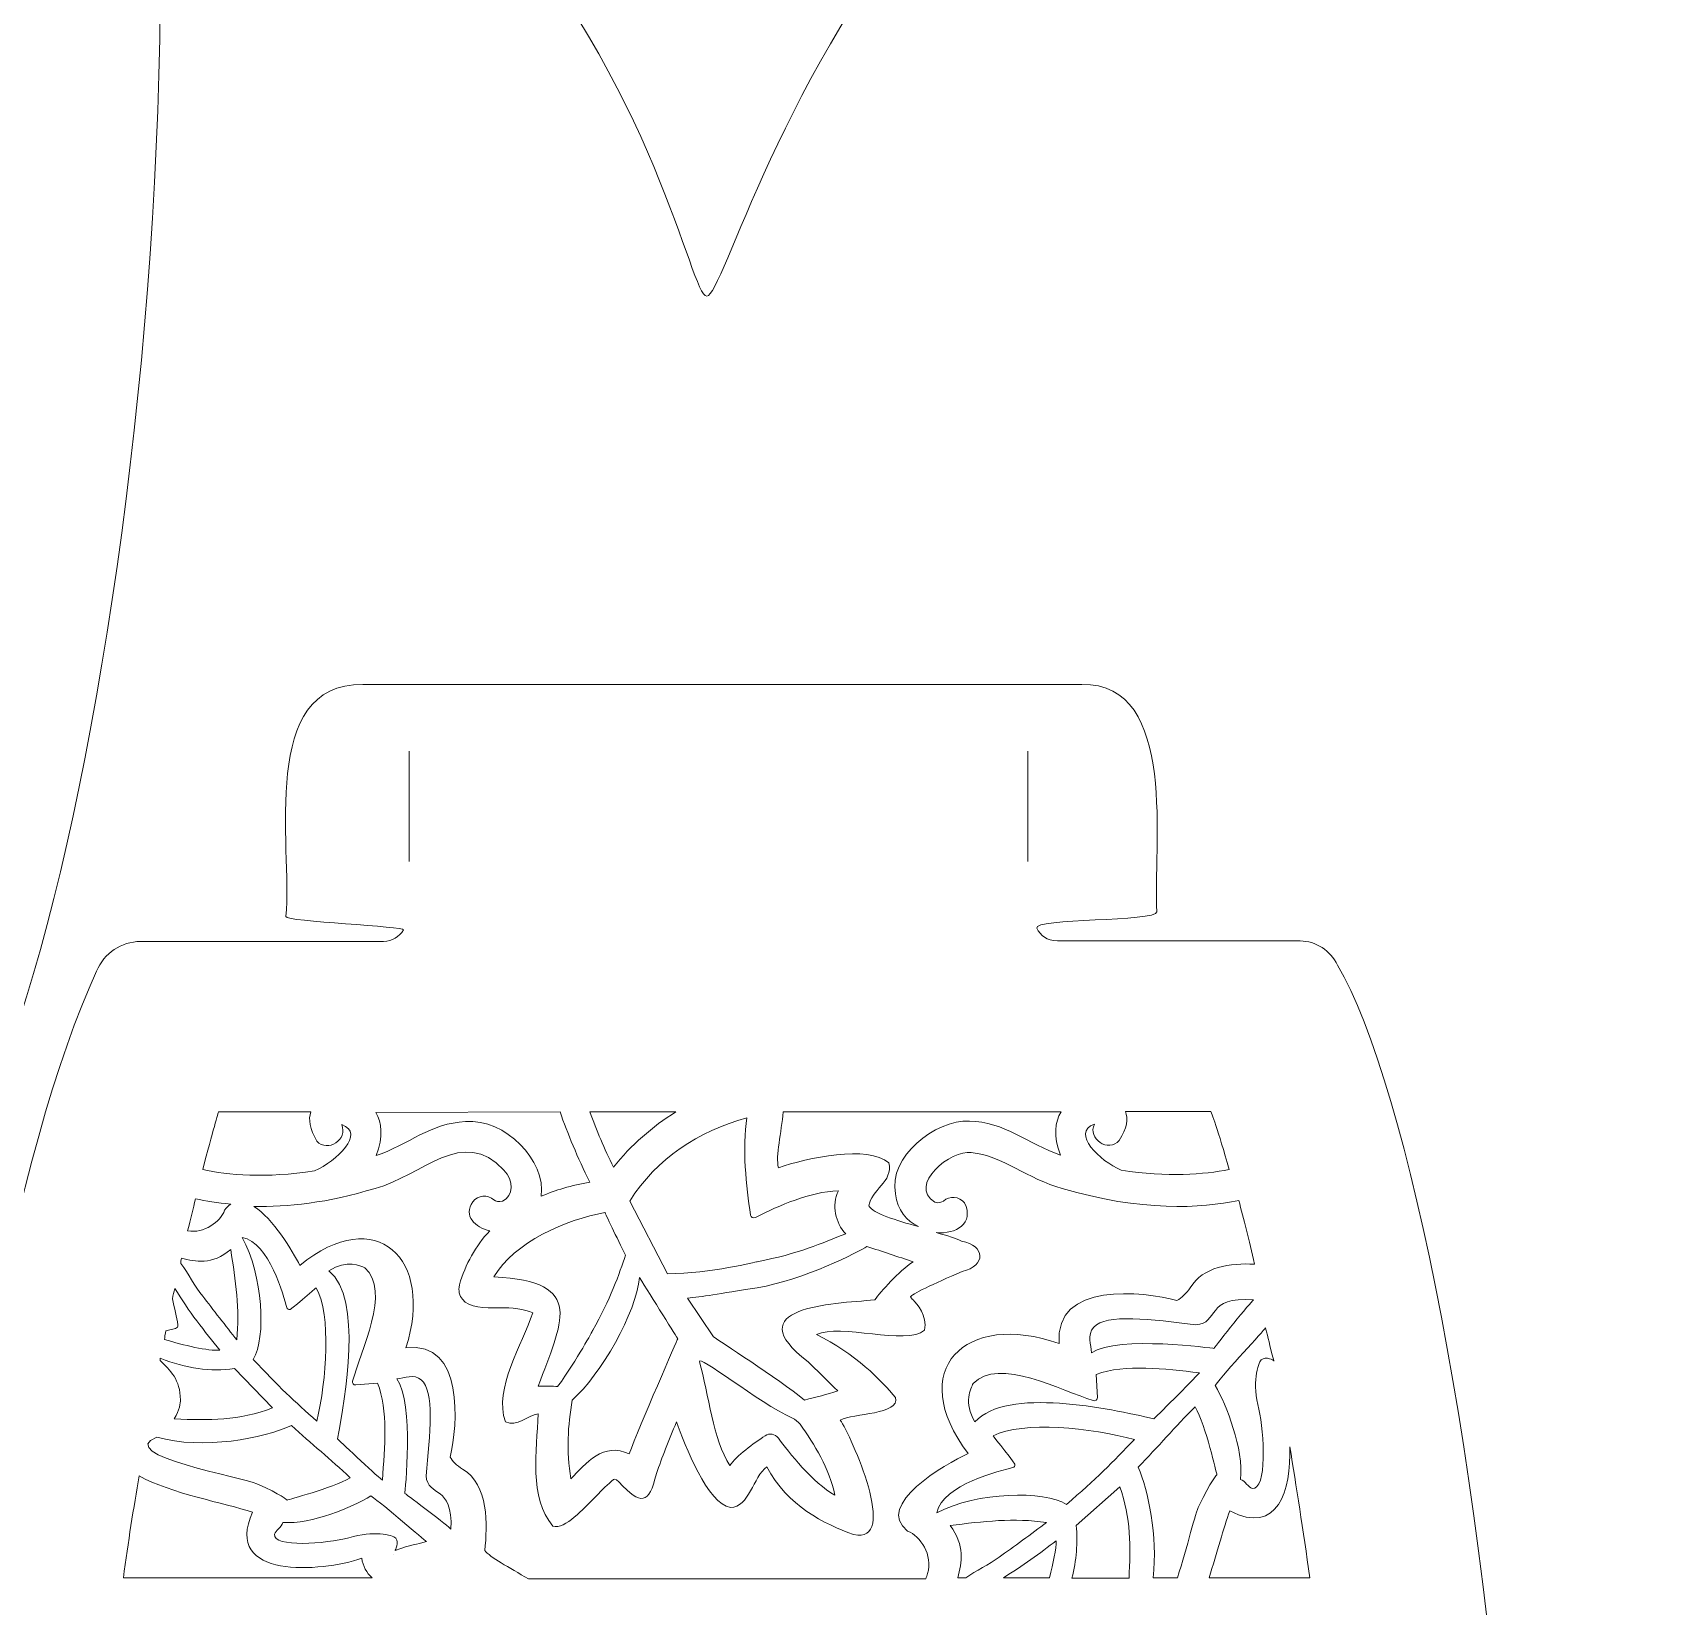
# Model space of a CAD drawing. Header units: inches. Extents: x -0.2 to 23, y 0 to 27.3.
# Drawn here: x 6.464 to 10.169, y 8.387 to 11.992 of the extents above; entities that cross this region are included whole.
import ezdxf

# ---------------------------------------------------------------- set-up
doc = ezdxf.new("R2010")
doc.units = ezdxf.units.IN
doc.header["$MEASUREMENT"] = 0
doc.layers.add('Paper Pumpkin Give Thanks', color=7, linetype='Continuous', lineweight=0)

msp = doc.modelspace()

# ---------------------------------------------------------------- linework, layer by layer
at = {"layer": 'Paper Pumpkin Give Thanks'}
for points, knots in [([(6.5236, 14.1722), (6.5319, 14.15), (6.5514, 14.1361), (6.575, 14.1361), (6.575, 14.1361), (6.8444, 14.1361), (6.8444, 14.1361), (6.8708, 14.1333), (7.2389, 14.1444), (7.2514, 14.1278), (7.2694, 14.1194), (7.2611, 14.0917), (7.2417, 14.0917), (7.2417, 14.0917), (6.5514, 14.0944), (6.5514, 14.0944), (6.5514, 14.0944), (7.2042, 12.6444), (7.4944, 12.3167), (7.8931, 11.8694), (7.9708, 11.3875), (8.0083, 11.3875), (8.0444, 11.3875), (8.1806, 11.9097), (8.5514, 12.3306), (8.7944, 12.6361), (9.4514, 13.9097), (9.4694, 14.0944), (9.4694, 14.0944), (8.8306, 14.0931), (8.8306, 14.0931), (8.8111, 14.0931), (8.8042, 14.1208), (8.8222, 14.1292), (8.9972, 14.15), (9.3278, 14.1306), (9.5028, 14.1375), (10.1694, 14.8944), (9.775, 17.9736), (9.4528, 18.5153), (9.4361, 18.5486), (9.4028, 18.5708), (9.3667, 18.5708), (9.3667, 18.5708), (8.8111, 18.5708), (8.8111, 18.5708), (8.7861, 18.5708), (8.7722, 18.5833), (8.7639, 18.6), (8.7542, 18.6236), (9.0375, 18.6139), (9.0389, 18.6375), (9.0292, 18.7806), (9.0903, 19.1625), (8.8667, 19.1583), (8.8667, 19.1583), (7.2208, 19.1583), (7.2208, 19.1583), (6.9806, 19.1597), (7.0597, 18.7903), (7.0444, 18.6264), (7.0444, 18.6153), (7.3194, 18.6042), (7.3139, 18.5958), (7.3042, 18.5806), (7.2875, 18.5694), (7.2681, 18.5694), (7.2681, 18.5694), (6.7111, 18.5694), (6.7111, 18.5694), (6.6681, 18.5694), (6.6278, 18.5431), (6.6111, 18.5014), (6.2431, 17.7097), (5.9556, 15.0444), (6.5236, 14.1722)], [0, 0, 0, 0, 1, 1, 1, 2, 2, 2, 3, 3, 3, 4, 4, 4, 5, 5, 5, 6, 6, 6, 7, 7, 7, 8, 8, 8, 9, 9, 9, 10, 10, 10, 11, 11, 11, 12, 12, 12, 13, 13, 13, 14, 14, 14, 15, 15, 15, 16, 16, 16, 17, 17, 17, 18, 18, 18, 19, 19, 19, 20, 20, 20, 21, 21, 21, 22, 22, 22, 23, 23, 23, 24, 24, 24, 25, 25, 25, 25]), ([(6.4361, 13.8431), (6.4278, 13.8653), (6.4083, 13.8792), (6.3847, 13.8792), (6.3847, 13.8792), (6.1153, 13.8792), (6.1153, 13.8792), (6.0889, 13.8819), (5.7208, 13.8708), (5.7083, 13.8875), (5.6903, 13.8958), (5.6986, 13.9236), (5.7181, 13.9236), (5.7181, 13.9236), (6.4083, 13.9208), (6.4083, 13.9208), (6.4083, 13.9208), (5.7556, 15.3708), (5.4653, 15.6986), (5.0667, 16.1458), (4.9889, 16.6278), (4.9514, 16.6278), (4.9153, 16.6278), (4.7792, 16.1056), (4.4083, 15.6847), (4.1653, 15.3792), (3.5083, 14.1056), (3.4903, 13.9208), (3.4903, 13.9208), (4.1292, 13.9222), (4.1292, 13.9222), (4.1486, 13.9222), (4.1556, 13.8944), (4.1375, 13.8861), (3.9625, 13.8653), (3.6319, 13.8847), (3.4569, 13.8778), (2.7903, 13.1208), (3.1847, 10.0417), (3.5069, 9.5), (3.5236, 9.4667), (3.5569, 9.4444), (3.5931, 9.4444), (3.5931, 9.4444), (4.1486, 9.4444), (4.1486, 9.4444), (4.1736, 9.4444), (4.1875, 9.4319), (4.1958, 9.4153), (4.2056, 9.3917), (3.9222, 9.4014), (3.9208, 9.3778), (3.9306, 9.2347), (3.8694, 8.8528), (4.0931, 8.8569), (4.0931, 8.8569), (5.7375, 8.8569), (5.7375, 8.8569), (5.9778, 8.8556), (5.8986, 9.225), (5.9139, 9.3889), (5.9139, 9.4), (5.6389, 9.4111), (5.6444, 9.4194), (5.6542, 9.4347), (5.6708, 9.4458), (5.6903, 9.4458), (5.6903, 9.4458), (6.25, 9.4458), (6.25, 9.4458), (6.2931, 9.4458), (6.3333, 9.4722), (6.35, 9.5139), (6.7167, 10.3056), (7.0042, 12.9708), (6.4361, 13.8431)], [0, 0, 0, 0, 1, 1, 1, 2, 2, 2, 3, 3, 3, 4, 4, 4, 5, 5, 5, 6, 6, 6, 7, 7, 7, 8, 8, 8, 9, 9, 9, 10, 10, 10, 11, 11, 11, 12, 12, 12, 13, 13, 13, 14, 14, 14, 15, 15, 15, 16, 16, 16, 17, 17, 17, 18, 18, 18, 19, 19, 19, 20, 20, 20, 21, 21, 21, 22, 22, 22, 23, 23, 23, 24, 24, 24, 25, 25, 25, 25]), ([(6.5236, 5.5125), (6.5319, 5.4903), (6.5514, 5.4764), (6.575, 5.4764), (6.575, 5.4764), (6.8444, 5.4764), (6.8444, 5.4764), (6.8708, 5.4736), (7.2389, 5.4847), (7.2514, 5.4681), (7.2694, 5.4597), (7.2611, 5.4319), (7.2417, 5.4319), (7.2417, 5.4319), (6.5514, 5.4347), (6.5514, 5.4347), (6.5514, 5.4347), (7.2042, 3.9847), (7.4944, 3.6569), (7.8931, 3.2097), (7.9708, 2.7278), (8.0083, 2.7278), (8.0444, 2.7278), (8.1806, 3.25), (8.5514, 3.6708), (8.7944, 3.9764), (9.4514, 5.25), (9.4694, 5.4347), (9.4694, 5.4347), (8.8306, 5.4333), (8.8306, 5.4333), (8.8111, 5.4333), (8.8042, 5.4611), (8.8222, 5.4694), (8.9972, 5.4903), (9.3278, 5.4708), (9.5028, 5.4778), (10.1694, 6.2347), (9.775, 9.3139), (9.4528, 9.8556), (9.4361, 9.8889), (9.4028, 9.9111), (9.3667, 9.9111), (9.3667, 9.9111), (8.8111, 9.9111), (8.8111, 9.9111), (8.7861, 9.9111), (8.7722, 9.9236), (8.7639, 9.9403), (8.7542, 9.9639), (9.0375, 9.9542), (9.0389, 9.9778), (9.0292, 10.1208), (9.0903, 10.5028), (8.8667, 10.4986), (8.8667, 10.4986), (7.2208, 10.4986), (7.2208, 10.4986), (6.9806, 10.5), (7.0597, 10.1306), (7.0444, 9.9667), (7.0444, 9.9556), (7.3194, 9.9444), (7.3139, 9.9361), (7.3042, 9.9208), (7.2875, 9.9097), (7.2681, 9.9097), (7.2681, 9.9097), (6.7111, 9.9097), (6.7111, 9.9097), (6.6681, 9.9097), (6.6278, 9.8833), (6.6111, 9.8417), (6.2431, 9.05), (5.9556, 6.3847), (6.5236, 5.5125)], [0, 0, 0, 0, 1, 1, 1, 2, 2, 2, 3, 3, 3, 4, 4, 4, 5, 5, 5, 6, 6, 6, 7, 7, 7, 8, 8, 8, 9, 9, 9, 10, 10, 10, 11, 11, 11, 12, 12, 12, 13, 13, 13, 14, 14, 14, 15, 15, 15, 16, 16, 16, 17, 17, 17, 18, 18, 18, 19, 19, 19, 20, 20, 20, 21, 21, 21, 22, 22, 22, 23, 23, 23, 24, 24, 24, 25, 25, 25, 25]), ([(7.3264, 10.0931), (7.3264, 10.0931), (7.3264, 10.3458), (7.3264, 10.3458), (7.3264, 10.3458), (7.3264, 10.0931), (7.3264, 10.0931)], [0, 0, 0, 0, 1, 1, 1, 2, 2, 2, 2]), ([(8.7431, 10.0931), (8.7431, 10.0931), (8.7431, 10.3458), (8.7431, 10.3458), (8.7431, 10.3458), (8.7431, 10.0931), (8.7431, 10.0931)], [0, 0, 0, 0, 1, 1, 1, 2, 2, 2, 2]), ([(6.8903, 9.5194), (6.8903, 9.5194), (7.1014, 9.5194), (7.1014, 9.5194), (7.0958, 9.5028), (7.0986, 9.4806), (7.1153, 9.4528), (7.1403, 9.425), (7.1875, 9.4569), (7.1722, 9.4903), (7.2278, 9.4708), (7.1611, 9.4069), (7.1097, 9.3847), (6.9986, 9.3667), (6.9111, 9.375), (6.8542, 9.3875), (6.8764, 9.475), (6.8903, 9.5194), (6.8903, 9.5194)], [0, 0, 0, 0, 1, 1, 1, 2, 2, 2, 3, 3, 3, 4, 4, 4, 5, 5, 5, 6, 6, 6, 6]), ([(7.5431, 9.3861), (7.5667, 9.3625), (7.5653, 9.3264), (7.5403, 9.3153), (7.5319, 9.3125), (7.525, 9.3139), (7.5208, 9.3181), (7.5056, 9.3306), (7.4847, 9.3292), (7.4722, 9.3139), (7.45, 9.2806), (7.4778, 9.2556), (7.5111, 9.2472), (7.4792, 9.2125), (7.4556, 9.1708), (7.4417, 9.1236), (7.4389, 9.1097), (7.4417, 9.0986), (7.4486, 9.0903), (7.4639, 9.0708), (7.4986, 9.0708), (7.5333, 9.0708), (7.5625, 9.0722), (7.5903, 9.0667), (7.6097, 9.0597), (7.5861, 8.9875), (7.5194, 8.8861), (7.5472, 8.8097), (7.5736, 8.7972), (7.5972, 8.825), (7.6222, 8.8278), (7.6181, 8.7444), (7.6014, 8.6361), (7.6556, 8.5708), (7.6847, 8.5625), (7.7264, 8.6125), (7.75, 8.6347), (7.7639, 8.6486), (7.7764, 8.6625), (7.7903, 8.6736), (7.7972, 8.6806), (7.7972, 8.6806), (7.8069, 8.6722), (7.8333, 8.6444), (7.8486, 8.6319), (7.8625, 8.6347), (7.8764, 8.6375), (7.8833, 8.6542), (7.8931, 8.6917), (7.9056, 8.7278), (7.9208, 8.7667), (7.9389, 8.8097), (7.9569, 8.7583), (8.0111, 8.6194), (8.0625, 8.6139), (8.1056, 8.6139), (8.1139, 8.6833), (8.1458, 8.7069), (8.1931, 8.6167), (8.2764, 8.5764), (8.3444, 8.5514), (8.4514, 8.5278), (8.3375, 8.7792), (8.3139, 8.8139), (8.3431, 8.8292), (8.4514, 8.8264), (8.4403, 8.8653), (8.4097, 8.9028), (8.3458, 8.9681), (8.2597, 9.0097), (8.3125, 9.0361), (8.4653, 8.9833), (8.5069, 9.0194), (8.5139, 9.0528), (8.4889, 9.0806), (8.4806, 9.0889), (8.4778, 9.0917), (8.475, 9.0944), (8.475, 9.0958), (8.475, 9.1014), (8.5264, 9.125), (8.5931, 9.1542), (8.6486, 9.1667), (8.6458, 9.2139), (8.5917, 9.2236), (8.5806, 9.2292), (8.5597, 9.2361), (8.5333, 9.2431), (8.5792, 9.2389), (8.6208, 9.2639), (8.5986, 9.3111), (8.5861, 9.3264), (8.5639, 9.3278), (8.55, 9.3153), (8.5458, 9.3125), (8.5389, 9.3097), (8.5306, 9.3125), (8.4667, 9.3528), (8.5681, 9.4333), (8.6139, 9.4264), (8.6861, 9.4194), (8.7431, 9.3653), (8.8222, 9.3444), (9.0028, 9.2903), (9.1403, 9.2986), (9.2264, 9.3167), (9.2375, 9.275), (9.25, 9.2264), (9.2625, 9.1708), (9.2069, 9.1736), (9.1444, 9.1653), (9.1153, 9.1167), (9.1056, 9.1042), (9.0958, 9.0931), (9.0847, 9.0875), (9.0083, 9.1083), (8.8028, 9.1319), (8.8153, 8.9889), (8.6, 9.0653), (8.4611, 8.9278), (8.6069, 8.7375), (8.5542, 8.7125), (8.3903, 8.6194), (8.4681, 8.5597), (8.4972, 8.5486), (8.5264, 8.5042), (8.5139, 8.4625), (8.5125, 8.4583), (8.5111, 8.4542), (8.5097, 8.45), (8.5097, 8.45), (7.6, 8.45), (7.6, 8.45), (7.5556, 8.4764), (7.5111, 8.5), (7.5, 8.5153), (7.5056, 8.5722), (7.5097, 8.6667), (7.4486, 8.7014), (7.4361, 8.7097), (7.425, 8.7194), (7.4208, 8.7292), (7.4375, 8.8014), (7.4542, 8.9958), (7.3194, 8.9792), (7.3847, 9.1833), (7.2514, 9.3111), (7.0764, 9.1681), (7.0597, 9.2), (7.0153, 9.2764), (6.9708, 9.3028), (7.0472, 9.3014), (7.1403, 9.3111), (7.2486, 9.3444), (7.3556, 9.3722), (7.45, 9.4889), (7.5431, 9.3861)], [0, 0, 0, 0, 1, 1, 1, 2, 2, 2, 3, 3, 3, 4, 4, 4, 5, 5, 5, 6, 6, 6, 7, 7, 7, 8, 8, 8, 9, 9, 9, 10, 10, 10, 11, 11, 11, 12, 12, 12, 13, 13, 13, 14, 14, 14, 15, 15, 15, 16, 16, 16, 17, 17, 17, 18, 18, 18, 19, 19, 19, 20, 20, 20, 21, 21, 21, 22, 22, 22, 23, 23, 23, 24, 24, 24, 25, 25, 25, 26, 26, 26, 27, 27, 27, 28, 28, 28, 29, 29, 29, 30, 30, 30, 31, 31, 31, 32, 32, 32, 33, 33, 33, 34, 34, 34, 35, 35, 35, 36, 36, 36, 37, 37, 37, 38, 38, 38, 39, 39, 39, 40, 40, 40, 41, 41, 41, 42, 42, 42, 43, 43, 43, 44, 44, 44, 45, 45, 45, 46, 46, 46, 47, 47, 47, 48, 48, 48, 49, 49, 49, 50, 50, 50, 51, 51, 51, 52, 52, 52, 52]), ([(7.6722, 9.5194), (7.6889, 9.4708), (7.7125, 9.4153), (7.7403, 9.3583), (7.6986, 9.3514), (7.6611, 9.3403), (7.6292, 9.3264), (7.6403, 9.4069), (7.5472, 9.5056), (7.4556, 9.4972), (7.3778, 9.4944), (7.3236, 9.4444), (7.2514, 9.4194), (7.2681, 9.4625), (7.2639, 9.4958), (7.25, 9.5181), (7.25, 9.5181), (7.6722, 9.5194), (7.6722, 9.5194)], [0, 0, 0, 0, 1, 1, 1, 2, 2, 2, 3, 3, 3, 4, 4, 4, 5, 5, 5, 6, 6, 6, 6]), ([(7.9375, 9.5194), (7.8833, 9.4861), (7.8347, 9.4431), (7.7944, 9.3931), (7.7736, 9.4347), (7.7556, 9.4778), (7.7403, 9.5194), (7.7403, 9.5194), (7.9375, 9.5194), (7.9375, 9.5194)], [0, 0, 0, 0, 1, 1, 1, 2, 2, 2, 3, 3, 3, 3]), ([(8.1083, 9.2833), (8.1083, 9.2778), (8.1153, 9.275), (8.1194, 9.2778), (8.1764, 9.3056), (8.2417, 9.3361), (8.3097, 9.3389), (8.2931, 9.3056), (8.3028, 9.2653), (8.3264, 9.2403), (8.2722, 9.2194), (8.2181, 9.1944), (8.1236, 9.1764), (8.1222, 9.1764), (8.0181, 9.15), (7.9181, 9.1486), (7.9181, 9.1486), (7.8319, 9.3153), (7.8319, 9.3153), (7.8931, 9.4125), (7.9889, 9.4764), (8.1, 9.5056), (8.0889, 9.4375), (8.0986, 9.3486), (8.1083, 9.2833)], [0, 0, 0, 0, 1, 1, 1, 2, 2, 2, 3, 3, 3, 4, 4, 4, 5, 5, 5, 6, 6, 6, 7, 7, 7, 8, 8, 8, 8]), ([(8.1833, 9.5194), (8.1833, 9.5194), (8.8194, 9.5194), (8.8194, 9.5194), (8.8056, 9.4972), (8.8014, 9.4639), (8.8181, 9.4208), (8.7444, 9.4458), (8.6889, 9.4972), (8.6097, 9.4986), (8.5306, 9.5014), (8.4236, 9.4167), (8.4403, 9.3319), (8.4444, 9.2944), (8.4653, 9.2694), (8.4931, 9.2569), (8.4417, 9.2708), (8.3889, 9.2875), (8.3792, 9.3042), (8.3833, 9.3403), (8.4361, 9.3597), (8.425, 9.4028), (8.3778, 9.4444), (8.2375, 9.4139), (8.1722, 9.3917), (8.1653, 9.4181), (8.1792, 9.4736), (8.1833, 9.5194)], [0, 0, 0, 0, 1, 1, 1, 2, 2, 2, 3, 3, 3, 4, 4, 4, 5, 5, 5, 6, 6, 6, 7, 7, 7, 8, 8, 8, 9, 9, 9, 9]), ([(8.8958, 9.4917), (8.8792, 9.4583), (8.9278, 9.425), (8.9528, 9.4542), (8.9708, 9.4819), (8.9736, 9.5042), (8.9667, 9.5208), (8.9667, 9.5208), (9.1625, 9.5208), (9.1625, 9.5208), (9.1625, 9.5208), (9.1792, 9.4778), (9.2042, 9.3875), (9.1472, 9.3764), (9.0639, 9.3694), (8.9569, 9.3861), (8.9083, 9.4069), (8.8417, 9.4708), (8.8958, 9.4917)], [0, 0, 0, 0, 1, 1, 1, 2, 2, 2, 3, 3, 3, 4, 4, 4, 5, 5, 5, 6, 6, 6, 6]), ([(6.8375, 9.3208), (6.8611, 9.3153), (6.8875, 9.3111), (6.9181, 9.3083), (6.9139, 9.3056), (6.9083, 9.3014), (6.9042, 9.2944), (6.8944, 9.2681), (6.8569, 9.2403), (6.8194, 9.2472), (6.8264, 9.2736), (6.8319, 9.2986), (6.8375, 9.3208)], [0, 0, 0, 0, 1, 1, 1, 2, 2, 2, 3, 3, 3, 4, 4, 4, 4]), ([(7.5208, 9.1417), (7.5667, 9.2208), (7.6861, 9.2736), (7.775, 9.2889), (7.775, 9.2889), (7.8028, 9.2292), (7.8222, 9.1917), (7.8083, 9.15), (7.7861, 9.0875), (7.7472, 9.0194), (7.7472, 9.0194), (7.7125, 8.9542), (7.6667, 8.8903), (7.6556, 8.8917), (7.6361, 8.8917), (7.6222, 8.8917), (7.675, 9.0361), (7.7347, 9.1319), (7.5208, 9.1417)], [0, 0, 0, 0, 1, 1, 1, 2, 2, 2, 3, 3, 3, 4, 4, 4, 5, 5, 5, 6, 6, 6, 6]), ([(6.9444, 9.2319), (7.0069, 9.2208), (7.0389, 9.0986), (7.0472, 9.0694), (7.0486, 9.0681), (7.05, 9.0667), (7.0514, 9.0667), (7.0514, 9.0611), (7.1125, 9.1167), (7.1139, 9.1167), (7.1486, 9.0542), (7.1375, 8.9056), (7.1153, 8.8111), (7.0653, 8.8556), (7.0264, 8.8917), (6.9694, 8.9528), (7, 9.0028), (6.9917, 9.1458), (6.9444, 9.2319)], [0, 0, 0, 0, 1, 1, 1, 2, 2, 2, 3, 3, 3, 4, 4, 4, 5, 5, 5, 6, 6, 6, 6]), ([(6.8056, 9.1847), (6.8375, 9.1764), (6.875, 9.1681), (6.9181, 9.2042), (6.9292, 9.1333), (6.9389, 9.0667), (6.9319, 8.9972), (6.9083, 9.0278), (6.8764, 9.0681), (6.8542, 9.0972), (6.8347, 9.1208), (6.8222, 9.1486), (6.8042, 9.1722), (6.8028, 9.175), (6.8042, 9.1806), (6.8056, 9.1847)], [0, 0, 0, 0, 1, 1, 1, 2, 2, 2, 3, 3, 3, 4, 4, 4, 5, 5, 5, 5]), ([(8.2403, 8.9472), (8.2556, 8.9333), (8.2875, 8.9), (8.3083, 8.8806), (8.2833, 8.8722), (8.2583, 8.8667), (8.2319, 8.8597), (8.1708, 8.9097), (8.0347, 8.9958), (8.0236, 9.0042), (8.0236, 9.0042), (7.9639, 9.0931), (7.9639, 9.0931), (7.9972, 9.0958), (8.0333, 9.1028), (8.1236, 9.1167), (8.2306, 9.1347), (8.3569, 9.2), (8.375, 9.2111), (8.4111, 9.2), (8.4458, 9.1875), (8.4806, 9.1764), (8.4486, 9.1542), (8.4056, 9.1083), (8.3931, 9.0889), (8.2931, 9.0806), (8.0764, 9.0722), (8.2403, 8.9472)], [0, 0, 0, 0, 1, 1, 1, 2, 2, 2, 3, 3, 3, 4, 4, 4, 5, 5, 5, 6, 6, 6, 7, 7, 7, 8, 8, 8, 9, 9, 9, 9]), ([(7.1431, 9.1556), (7.1847, 9.1819), (7.2153, 9.1667), (7.225, 9.1625), (7.2861, 9.1097), (7.2153, 8.9708), (7.1972, 8.9028), (7.1958, 8.8986), (7.2, 8.8931), (7.2042, 8.8944), (7.2042, 8.8944), (7.2542, 8.8986), (7.2542, 8.8986), (7.2792, 8.8361), (7.2708, 8.7514), (7.2653, 8.6764), (7.2472, 8.6903), (7.1625, 8.7708), (7.1625, 8.7708), (7.1806, 8.8681), (7.2208, 9.0903), (7.1431, 9.1556)], [0, 0, 0, 0, 1, 1, 1, 2, 2, 2, 3, 3, 3, 4, 4, 4, 5, 5, 5, 6, 6, 6, 7, 7, 7, 7]), ([(7.7, 8.8597), (7.7653, 8.9167), (7.8472, 9.0611), (7.8542, 9.1403), (7.8792, 9.1), (7.9417, 9), (7.9417, 9), (7.9417, 9), (7.8542, 8.8014), (7.8306, 8.7361), (7.7722, 8.7653), (7.7306, 8.7139), (7.6972, 8.6792), (7.6861, 8.7444), (7.6903, 8.8), (7.7, 8.8597)], [0, 0, 0, 0, 1, 1, 1, 2, 2, 2, 3, 3, 3, 4, 4, 4, 5, 5, 5, 5]), ([(6.7694, 9.0181), (6.7694, 9.0181), (6.7917, 9.0236), (6.7917, 9.0236), (6.7958, 9.025), (6.7972, 9.0278), (6.7972, 9.0319), (6.7944, 9.0486), (6.7889, 9.0708), (6.7847, 9.0917), (6.7861, 9.1), (6.7875, 9.1069), (6.7903, 9.1153), (6.8208, 9.0639), (6.8597, 9.0153), (6.8931, 8.9736), (6.8667, 8.9722), (6.8097, 8.9847), (6.7667, 8.9986), (6.7667, 9.0042), (6.7681, 9.0111), (6.7694, 9.0181)], [0, 0, 0, 0, 1, 1, 1, 2, 2, 2, 3, 3, 3, 4, 4, 4, 5, 5, 5, 6, 6, 6, 7, 7, 7, 7]), ([(8.8944, 9.0264), (8.9208, 9.0583), (9.0278, 9.0444), (9.1278, 9.0319), (9.1819, 9.0347), (9.15, 9.0986), (9.2597, 9.0889), (9.2542, 9.0847), (9.1764, 8.9889), (9.1694, 8.9778), (9.1694, 8.9778), (8.9514, 9.0083), (8.8889, 8.9681), (8.8889, 8.9861), (8.8778, 9.0083), (8.8944, 9.0264)], [0, 0, 0, 0, 1, 1, 1, 2, 2, 2, 3, 3, 3, 4, 4, 4, 5, 5, 5, 5]), ([(9.3069, 8.95), (9.3069, 8.9486), (9.3069, 8.9486), (9.3069, 8.95), (9.3069, 8.95), (9.2889, 8.9611), (9.2778, 8.9514), (9.2694, 8.9444), (9.2569, 8.8972), (9.2722, 8.8389), (9.2847, 8.7833), (9.2917, 8.6542), (9.2569, 8.6569), (9.2486, 8.6597), (9.2403, 8.675), (9.2306, 8.6778), (9.2375, 8.7486), (9.1986, 8.8472), (9.1722, 8.8931), (9.1958, 8.925), (9.2833, 9.0181), (9.2875, 9.025), (9.2958, 9), (9.2944, 8.9889), (9.3069, 8.95)], [0, 0, 0, 0, 1, 1, 1, 2, 2, 2, 3, 3, 3, 4, 4, 4, 5, 5, 5, 6, 6, 6, 7, 7, 7, 8, 8, 8, 8]), ([(6.7569, 8.9556), (6.8153, 8.9319), (6.8722, 8.9236), (6.9264, 8.9319), (6.9264, 8.9319), (7.0139, 8.8417), (7.0139, 8.8417), (6.9375, 8.8125), (6.8681, 8.8125), (6.7889, 8.8167), (6.8014, 8.8361), (6.8028, 8.8542), (6.8028, 8.8597), (6.8028, 8.9069), (6.7792, 8.9278), (6.7569, 8.95), (6.7569, 8.95), (6.7569, 8.9528), (6.7569, 8.9556)], [0, 0, 0, 0, 1, 1, 1, 2, 2, 2, 3, 3, 3, 4, 4, 4, 5, 5, 5, 6, 6, 6, 6]), ([(8.3014, 8.6417), (8.2514, 8.6694), (8.1958, 8.7403), (8.1722, 8.7722), (8.1653, 8.7819), (8.1514, 8.7847), (8.1417, 8.7778), (8.1167, 8.7611), (8.075, 8.7319), (8.0611, 8.7097), (8.0222, 8.7694), (8.0125, 8.8722), (7.9917, 8.9472), (7.9861, 8.9667), (8.1264, 8.8542), (8.2042, 8.8181), (8.2111, 8.8153), (8.2167, 8.8097), (8.2222, 8.8042), (8.2542, 8.7583), (8.2889, 8.7028), (8.3014, 8.6417)], [0, 0, 0, 0, 1, 1, 1, 2, 2, 2, 3, 3, 3, 4, 4, 4, 5, 5, 5, 6, 6, 6, 7, 7, 7, 7]), ([(8.6222, 8.8097), (8.5958, 8.8542), (8.6125, 8.8861), (8.6181, 8.8972), (8.6764, 8.9597), (8.8208, 8.8806), (8.8931, 8.8583), (8.8972, 8.8569), (8.9028, 8.8611), (8.9028, 8.8653), (8.9028, 8.8653), (8.9, 8.9181), (8.9, 8.9181), (8.9667, 8.9431), (9.0569, 8.9306), (9.1361, 8.9222), (9.1208, 8.9042), (9.0319, 8.8167), (9.0319, 8.8167), (8.9292, 8.8403), (8.6958, 8.8903), (8.6222, 8.8097)], [0, 0, 0, 0, 1, 1, 1, 2, 2, 2, 3, 3, 3, 4, 4, 4, 5, 5, 5, 6, 6, 6, 7, 7, 7, 7]), ([(7.3167, 8.6458), (7.3167, 8.6458), (7.3389, 8.8514), (7.2986, 8.9083), (7.3167, 8.9097), (7.3375, 8.9208), (7.3542, 8.9056), (7.3847, 8.8819), (7.375, 8.7806), (7.3653, 8.6861), (7.3694, 8.6361), (7.4278, 8.6667), (7.4222, 8.5639), (7.4194, 8.5694), (7.3264, 8.6389), (7.3167, 8.6458)], [0, 0, 0, 0, 1, 1, 1, 2, 2, 2, 3, 3, 3, 4, 4, 4, 5, 5, 5, 5]), ([(8.9958, 8.7056), (9.0417, 8.7528), (9.0806, 8.7986), (9.1264, 8.8444), (9.1514, 8.7986), (9.175, 8.6931), (9.1764, 8.6889), (9.1764, 8.6889), (9.1625, 8.675), (9.1347, 8.6167), (9.1278, 8.6042), (9.1083, 8.5222), (9.0861, 8.4528), (9.0861, 8.4528), (9.0306, 8.4528), (9.0306, 8.4528), (9.0403, 8.5486), (9.0194, 8.6528), (8.9958, 8.7056)], [0, 0, 0, 0, 1, 1, 1, 2, 2, 2, 3, 3, 3, 4, 4, 4, 5, 5, 5, 6, 6, 6, 6]), ([(6.7486, 8.775), (6.8542, 8.7444), (6.9944, 8.7722), (7.0569, 8.8014), (7.1028, 8.7597), (7.1472, 8.7236), (7.1917, 8.6819), (7.1486, 8.6569), (7.05, 8.6319), (7.0472, 8.6306), (7.0472, 8.6306), (7.0347, 8.6431), (6.9778, 8.6681), (6.9514, 8.6819), (6.6486, 8.7333), (6.7486, 8.775)], [0, 0, 0, 0, 1, 1, 1, 2, 2, 2, 3, 3, 3, 4, 4, 4, 5, 5, 5, 5]), ([(8.8319, 8.6208), (8.7806, 8.6528), (8.6278, 8.65), (8.5347, 8.6014), (8.5486, 8.6667), (8.6792, 8.6972), (8.7111, 8.7056), (8.7125, 8.7069), (8.7139, 8.7083), (8.7139, 8.7097), (8.7194, 8.7097), (8.6639, 8.7764), (8.6639, 8.7778), (8.7319, 8.8125), (8.8889, 8.7958), (8.9875, 8.7694), (8.9389, 8.7181), (8.8986, 8.6778), (8.8319, 8.6208)], [0, 0, 0, 0, 1, 1, 1, 2, 2, 2, 3, 3, 3, 4, 4, 4, 5, 5, 5, 6, 6, 6, 6]), ([(9.3431, 8.7528), (9.3583, 8.6625), (9.3736, 8.5625), (9.3889, 8.4528), (9.3889, 8.4528), (9.1583, 8.4528), (9.1583, 8.4528), (9.1764, 8.5097), (9.1917, 8.5681), (9.2056, 8.6056), (9.3167, 8.55), (9.3458, 8.6514), (9.3431, 8.7528)], [0, 0, 0, 0, 1, 1, 1, 2, 2, 2, 3, 3, 3, 4, 4, 4, 4]), ([(6.7083, 8.6861), (6.7806, 8.6458), (6.9042, 8.6236), (6.9681, 8.6028), (6.8986, 8.4486), (7.125, 8.4653), (7.2181, 8.4972), (7.2208, 8.4792), (7.2292, 8.4639), (7.2417, 8.4528), (7.2417, 8.4528), (6.6722, 8.4528), (6.6722, 8.4528), (6.6833, 8.5347), (6.6958, 8.6125), (6.7083, 8.6861)], [0, 0, 0, 0, 1, 1, 1, 2, 2, 2, 3, 3, 3, 4, 4, 4, 5, 5, 5, 5]), ([(7.2958, 8.5431), (7.2889, 8.5514), (7.2444, 8.5611), (7.1889, 8.5444), (7.1361, 8.5306), (7.0153, 8.5208), (7.0181, 8.5528), (7.0208, 8.5611), (7.0347, 8.5681), (7.0375, 8.5792), (7.1042, 8.575), (7.1958, 8.6139), (7.2389, 8.6403), (7.2694, 8.6194), (7.3597, 8.5389), (7.3667, 8.5361), (7.3431, 8.5278), (7.3319, 8.5292), (7.2944, 8.5153), (7.2944, 8.5153), (7.3042, 8.5333), (7.2958, 8.5431)], [0, 0, 0, 0, 1, 1, 1, 2, 2, 2, 3, 3, 3, 4, 4, 4, 5, 5, 5, 6, 6, 6, 7, 7, 7, 7]), ([(8.8542, 8.5722), (8.8542, 8.5722), (8.9542, 8.6611), (8.9542, 8.6611), (8.9792, 8.5889), (8.9792, 8.5236), (8.975, 8.4514), (8.975, 8.4514), (8.8444, 8.4514), (8.8444, 8.4514), (8.8542, 8.4931), (8.8583, 8.5333), (8.8542, 8.5722)], [0, 0, 0, 0, 1, 1, 1, 2, 2, 2, 3, 3, 3, 4, 4, 4, 4]), ([(8.5653, 8.5722), (8.6403, 8.5819), (8.7125, 8.5903), (8.7861, 8.5792), (8.7528, 8.5542), (8.7097, 8.5222), (8.6778, 8.5), (8.6542, 8.4819), (8.625, 8.4694), (8.6014, 8.4528), (8.6014, 8.4528), (8.5833, 8.4528), (8.5833, 8.4528), (8.5917, 8.4875), (8.6, 8.5264), (8.5653, 8.5722)], [0, 0, 0, 0, 1, 1, 1, 2, 2, 2, 3, 3, 3, 4, 4, 4, 5, 5, 5, 5]), ([(8.8083, 8.5375), (8.8083, 8.5194), (8.8014, 8.4861), (8.7931, 8.4528), (8.7931, 8.4528), (8.6875, 8.4528), (8.6875, 8.4528), (8.7306, 8.4792), (8.7722, 8.5097), (8.8083, 8.5375)], [0, 0, 0, 0, 1, 1, 1, 2, 2, 2, 3, 3, 3, 3]), ([(7.2903, 8.5069), (7.2903, 8.5069), (7.2903, 8.5069), (7.2903, 8.5069), (7.2903, 8.5069), (7.2903, 8.5069), (7.2903, 8.5069), (7.2903, 8.5069), (7.2903, 8.5069), (7.2903, 8.5069)], [0, 0, 0, 0, 1, 1, 1, 2, 2, 2, 3, 3, 3, 3])]:
    msp.add_open_spline(points, degree=3, knots=knots, dxfattribs=at)

doc.saveas('drawing.dxf')
